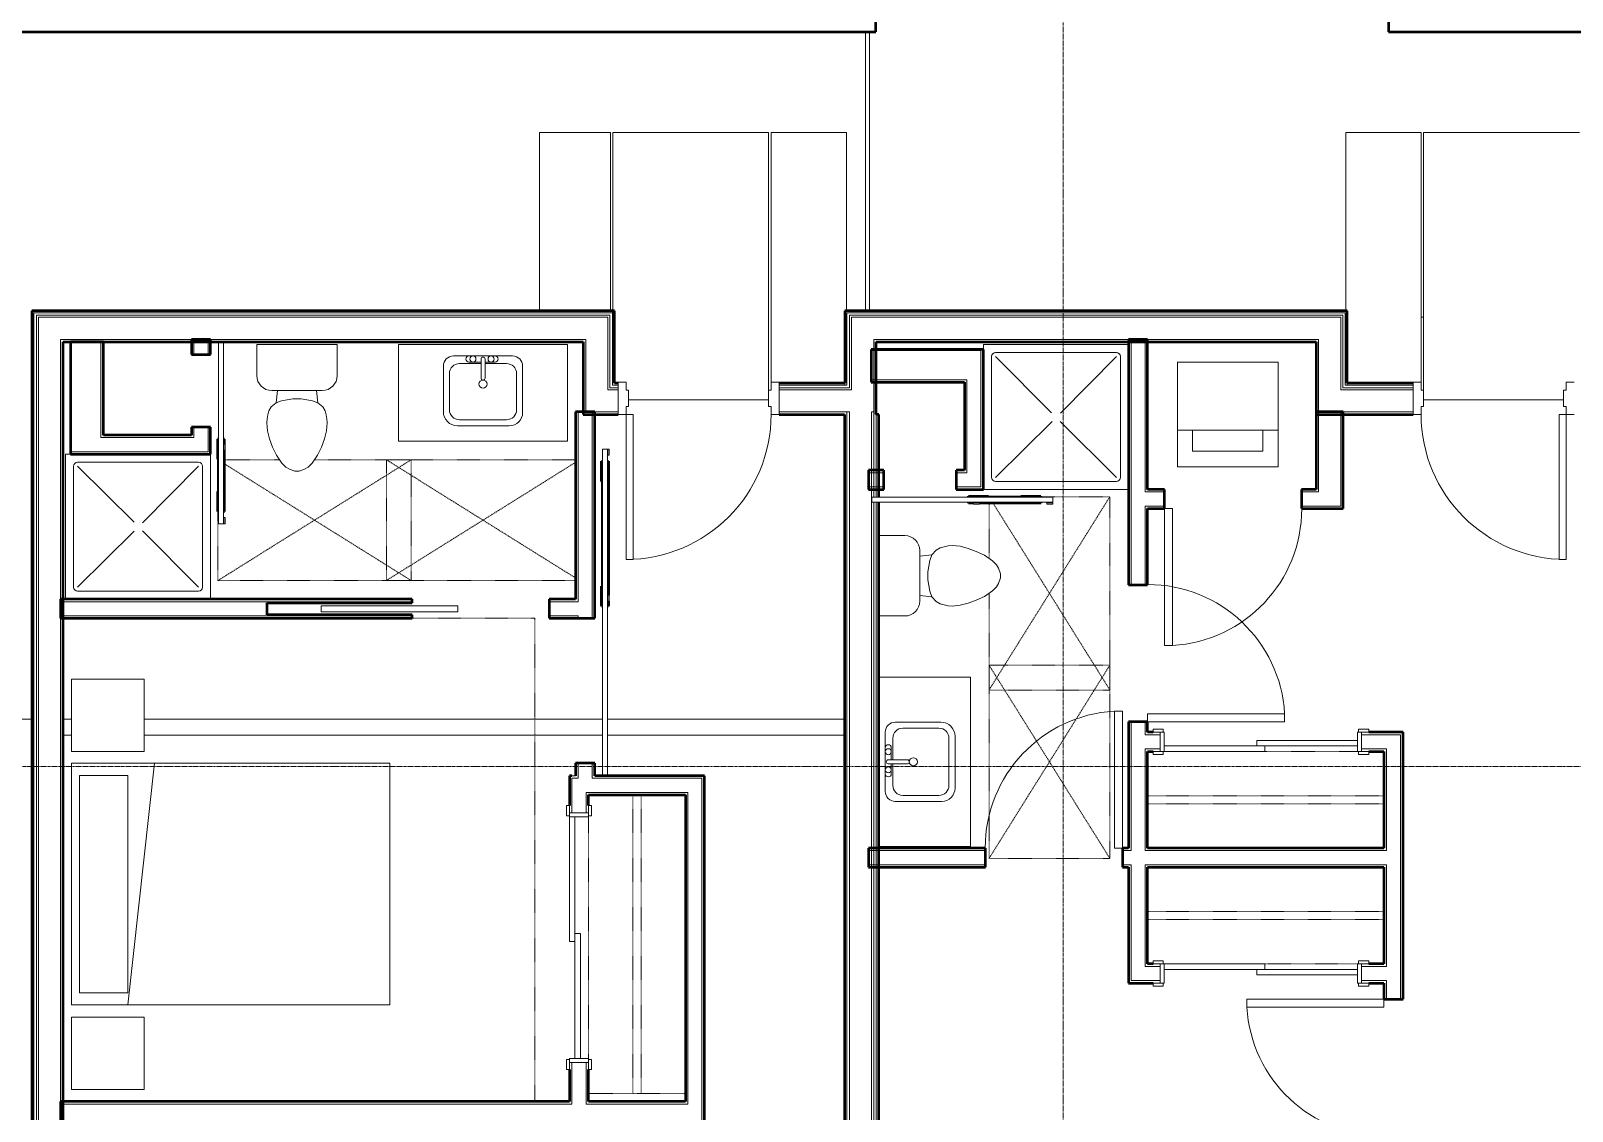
# Model space of a CAD drawing. Header units: inches. Extents: x -4217 to -1814, y 9706 to 12425.
# Drawn here: x -3410.5 to -3027.9, y 11449.6 to 11717.9 of the extents above; entities that cross this region are included whole.
import ezdxf

# ---------------------------------------------------------------- set-up
doc = ezdxf.new("R2010")
doc.units = ezdxf.units.IN
doc.header["$MEASUREMENT"] = 0
doc.linetypes.add('Dash', pattern=[0.25, 0.125, -0.125])
doc.linetypes.add('Grid Line 1_2_', pattern=[0.875, 0.5, -0.125, 0.125, -0.125])
for name, color, linetype, lineweight in [('A-DOOR-1', 7, 'Continuous', 9), ('A-DOOR-2', 50, 'Continuous', 20), ('A-DOOR-4', 10, 'Continuous', 13), ('A-DOOR-5', 250, 'Continuous', 50), ('A-DOOR-6', 31, 'Continuous', 20), ('A-DOOR-7', 31, 'Continuous', 9), ('A-DOOR-FRAM', 31, 'Continuous', 20), ('A-DOOR-FRAM-1', 50, 'Continuous', 20), ('A-FLOR', 192, 'Continuous', 13), ('A-FLOR-1', 10, 'Continuous', 13), ('A-GENM-HDLN-1', 7, 'Dash', 9), ('A-WALL', 113, 'Continuous', 13), ('A-WALL-3', 250, 'Continuous', 50), ('A-WALL-4', 10, 'Continuous', 13), ('I-FURN-1', 7, 'Continuous', 9), ('I-FURN-HDLN-1', 7, 'Dash', 9), ('I-WALL-3', 2, 'Continuous', 50), ('P-SANR-FIXT-2', 7, 'Continuous', 9), ('Q-CASE-3', 7, 'Continuous', 9), ('Q-CASE-HDLN-1', 7, 'Dash', 9), ('S-GRID-1', 1, 'Grid Line 1_2_', 9)]:
    doc.layers.add(name, color=color, linetype=linetype, lineweight=lineweight)

msp = doc.modelspace()

# ---------------------------------------------------------------- linework, layer by layer
at = {"layer": 'A-DOOR-1'}
for p, q in [((-3131.93624, 11544.4394), (-3129.43624, 11544.4394)), ((-3131.93624, 11543.6894), (-3131.93624, 11544.4394)), ((-3129.43624, 11543.6894), (-3131.93624, 11543.6894)), ((-3129.43624, 11544.4394), (-3129.43624, 11543.6894)), ((-3080.93624, 11544.4394), (-3078.43624, 11544.4394)), ((-3080.93624, 11543.6894), (-3080.93624, 11544.4394)), ((-3078.43624, 11543.6894), (-3080.93624, 11543.6894)), ((-3078.43624, 11544.4394), (-3078.43624, 11543.6894)), ((-3131.93624, 11538.9394), (-3129.43624, 11538.9394)), ((-3131.93624, 11538.1894), (-3131.93624, 11538.9394)), ((-3129.43624, 11538.1894), (-3131.93624, 11538.1894)), ((-3129.43624, 11538.9394), (-3129.43624, 11538.1894)), ((-3080.93624, 11538.9394), (-3078.43624, 11538.9394)), ((-3080.93624, 11538.1894), (-3080.93624, 11538.9394)), ((-3078.43624, 11538.1894), (-3080.93624, 11538.1894)), ((-3078.43624, 11538.9394), (-3078.43624, 11538.1894)), ((-3277.59687, 11525.47665), (-3276.84687, 11525.47665)), ((-3277.59687, 11522.97665), (-3277.59687, 11525.47665)), ((-3276.84687, 11525.47665), (-3276.84687, 11522.97665)), ((-3272.09687, 11525.47665), (-3271.34687, 11525.47665)), ((-3272.09687, 11522.97665), (-3272.09687, 11525.47665)), ((-3271.34687, 11525.47665), (-3271.34687, 11522.97665)), ((-3276.84687, 11522.97665), (-3277.59687, 11522.97665)), ((-3271.34687, 11522.97665), (-3272.09687, 11522.97665)), ((-3129.43624, 11486.9394), (-3131.93624, 11486.9394)), ((-3131.93624, 11486.9394), (-3131.93624, 11486.1894)), ((-3129.43624, 11486.1894), (-3129.43624, 11486.9394)), ((-3078.43624, 11486.9394), (-3080.93624, 11486.9394)), ((-3080.93624, 11486.9394), (-3080.93624, 11486.1894)), ((-3078.43624, 11486.1894), (-3078.43624, 11486.9394)), ((-3131.93624, 11486.1894), (-3129.43624, 11486.1894)), ((-3080.93624, 11486.1894), (-3078.43624, 11486.1894)), ((-3129.43624, 11481.4394), (-3131.93624, 11481.4394)), ((-3131.93624, 11481.4394), (-3131.93624, 11480.6894)), ((-3131.93624, 11480.6894), (-3129.43624, 11480.6894)), ((-3129.43624, 11480.6894), (-3129.43624, 11481.4394)), ((-3078.43624, 11481.4394), (-3080.93624, 11481.4394)), ((-3080.93624, 11481.4394), (-3080.93624, 11480.6894)), ((-3080.93624, 11480.6894), (-3078.43624, 11480.6894)), ((-3078.43624, 11480.6894), (-3078.43624, 11481.4394)), ((-3277.59687, 11462.47665), (-3276.84687, 11462.47665)), ((-3277.59687, 11459.97665), (-3277.59687, 11462.47665)), ((-3276.84687, 11459.97665), (-3277.59687, 11459.97665)), ((-3276.84687, 11462.47665), (-3276.84687, 11459.97665)), ((-3272.09687, 11462.47665), (-3271.34687, 11462.47665)), ((-3272.09687, 11459.97665), (-3272.09687, 11462.47665)), ((-3271.34687, 11459.97665), (-3272.09687, 11459.97665)), ((-3271.34687, 11462.47665), (-3271.34687, 11459.97665))]:
    msp.add_line(p, q, dxfattribs=at)
for centre, start, end in [((-3129.12374, 11599.2394), 273.365687, 0), ((-3133.31285, 11546.3144), 3.365687, 90), ((-3139.57374, 11514.9394), 93.365687, 180), ((-3074.67374, 11477.4394), 183.365687, 270)]:
    msp.add_arc(centre, 34.06659, start, end, dxfattribs=at)
at = {"layer": 'A-DOOR-2'}
for p, q in [((-3129.12374, 11599.2394), (-3129.12374, 11565.23156)), ((-3129.12374, 11599.2394), (-3127.12374, 11599.2394)), ((-3127.12374, 11599.2394), (-3127.12374, 11565.23156)), ((-3338.51354, 11575.11269), (-3338.51354, 11573.61269)), ((-3304.51354, 11575.11269), (-3338.51354, 11575.11269)), ((-3304.51354, 11573.61269), (-3304.51354, 11575.11269)), ((-3338.51354, 11573.61269), (-3304.51354, 11573.61269)), ((-3129.12374, 11565.23156), (-3127.12374, 11565.23156)), ((-3141.57374, 11514.9394), (-3141.57374, 11548.94723)), ((-3139.57374, 11548.94723), (-3141.57374, 11548.94723)), ((-3139.57374, 11514.9394), (-3139.57374, 11548.94723)), ((-3133.31285, 11548.3144), (-3099.30501, 11548.3144)), ((-3133.31285, 11546.3144), (-3133.31285, 11548.3144)), ((-3099.30501, 11546.3144), (-3099.30501, 11548.3144)), ((-3133.31285, 11546.3144), (-3099.30501, 11546.3144)), ((-3129.18624, 11540.3144), (-3104.18624, 11540.3144)), ((-3129.18624, 11538.9394), (-3129.18624, 11540.3144)), ((-3106.18624, 11541.6894), (-3081.18624, 11541.6894)), ((-3106.18624, 11540.3144), (-3106.18624, 11541.6894)), ((-3081.18624, 11540.3144), (-3106.18624, 11540.3144)), ((-3104.18624, 11540.3144), (-3104.18624, 11538.9394)), ((-3081.18624, 11541.6894), (-3081.18624, 11540.3144)), ((-3104.18624, 11538.9394), (-3129.18624, 11538.9394)), ((-3276.84687, 11522.72665), (-3275.47187, 11522.72665)), ((-3276.84687, 11491.72665), (-3276.84687, 11522.72665)), ((-3275.47187, 11522.72665), (-3275.47187, 11491.72665)), ((-3139.57374, 11514.9394), (-3141.57374, 11514.9394)), ((-3275.47187, 11491.72665), (-3276.84687, 11491.72665)), ((-3275.47187, 11493.72665), (-3274.09687, 11493.72665)), ((-3275.47187, 11462.72665), (-3275.47187, 11493.72665)), ((-3274.09687, 11493.72665), (-3274.09687, 11462.72665)), ((-3104.18624, 11486.1894), (-3129.18624, 11486.1894)), ((-3129.18624, 11486.1894), (-3129.18624, 11484.8144)), ((-3129.18624, 11484.8144), (-3104.18624, 11484.8144)), ((-3081.18624, 11484.8144), (-3106.18624, 11484.8144)), ((-3106.18624, 11484.8144), (-3106.18624, 11483.4394)), ((-3106.18624, 11483.4394), (-3081.18624, 11483.4394)), ((-3104.18624, 11484.8144), (-3104.18624, 11486.1894)), ((-3081.18624, 11483.4394), (-3081.18624, 11484.8144)), ((-3108.68157, 11477.4394), (-3108.68157, 11475.4394)), ((-3074.67374, 11477.4394), (-3108.68157, 11477.4394)), ((-3074.67374, 11475.4394), (-3108.68157, 11475.4394)), ((-3074.67374, 11477.4394), (-3074.67374, 11475.4394)), ((-3274.09687, 11462.72665), (-3275.47187, 11462.72665))]:
    msp.add_line(p, q, dxfattribs=at)
at = {"layer": 'A-DOOR-4'}
for p, q in [((-3363.97581, 11640.48769), (-3363.97581, 11595.48769)), ((-3363.97581, 11640.48769), (-3363.35081, 11640.48769)), ((-3363.35081, 11640.48769), (-3362.72581, 11640.48769)), ((-3362.72581, 11595.48769), (-3362.72581, 11640.48769)), ((-3362.62433, 11615.25371), (-3362.29874, 11615.25371)), ((-3362.62433, 11615.25371), (-3362.62433, 11613.75371)), ((-3362.29874, 11613.75371), (-3362.62433, 11613.75371)), ((-3362.29874, 11615.25371), (-3362.29874, 11613.75371)), ((-3268.62581, 11613.98769), (-3268.62581, 11532.98769)), ((-3268.62581, 11613.98769), (-3268.00081, 11613.98769)), ((-3268.00081, 11613.98769), (-3267.37581, 11613.98769)), ((-3267.37581, 11532.98769), (-3267.37581, 11613.98769)), ((-3266.94874, 11613.98769), (-3267.27433, 11613.98769)), ((-3267.27433, 11613.98769), (-3267.27433, 11612.48769)), ((-3267.27433, 11612.48769), (-3266.94874, 11612.48769)), ((-3266.94874, 11613.98769), (-3266.94874, 11612.48769)), ((-3364.22581, 11603.48769), (-3364.22581, 11611.48769)), ((-3268.87581, 11605.98769), (-3268.87581, 11579.98769)), ((-3156.81285, 11602.04147), (-3201.81285, 11602.04147)), ((-3201.81285, 11601.41647), (-3201.81285, 11602.04147)), ((-3201.81285, 11600.79147), (-3201.81285, 11601.41647)), ((-3164.81285, 11602.29147), (-3172.81285, 11602.29147)), ((-3156.81285, 11602.04147), (-3156.81285, 11601.41647)), ((-3156.81285, 11601.41647), (-3156.81285, 11600.79147)), ((-3201.81285, 11600.79147), (-3156.81285, 11600.79147)), ((-3176.57887, 11600.3644), (-3176.57887, 11600.68999)), ((-3175.07887, 11600.68999), (-3176.57887, 11600.68999)), ((-3175.07887, 11600.3644), (-3176.57887, 11600.3644)), ((-3175.07887, 11600.68999), (-3175.07887, 11600.3644)), ((-3158.31285, 11600.68999), (-3158.31285, 11600.3644)), ((-3156.81285, 11600.68999), (-3158.31285, 11600.68999)), ((-3156.81285, 11600.3644), (-3158.31285, 11600.3644)), ((-3156.81285, 11600.3644), (-3156.81285, 11600.68999)), ((-3363.35081, 11595.48769), (-3363.97581, 11595.48769)), ((-3362.72581, 11595.48769), (-3363.35081, 11595.48769)), ((-3362.29874, 11596.98769), (-3362.62433, 11596.98769)), ((-3362.62433, 11596.98769), (-3362.62433, 11595.48769)), ((-3362.62433, 11595.48769), (-3362.29874, 11595.48769)), ((-3362.29874, 11596.98769), (-3362.29874, 11595.48769)), ((-3267.27433, 11577.72166), (-3266.94874, 11577.72166)), ((-3267.27433, 11577.72166), (-3267.27433, 11576.22166)), ((-3266.94874, 11576.22166), (-3267.27433, 11576.22166)), ((-3266.94874, 11577.72166), (-3266.94874, 11576.22166)), ((-3268.00081, 11532.98769), (-3268.62581, 11532.98769)), ((-3267.37581, 11532.98769), (-3268.00081, 11532.98769))]:
    msp.add_line(p, q, dxfattribs=at)
at = {"layer": 'A-DOOR-5'}
for p, q in [((-3363.97581, 11616.48769), (-3364.22581, 11616.48769)), ((-3364.22581, 11616.48769), (-3364.22581, 11611.48769)), ((-3362.47581, 11616.48769), (-3362.72581, 11616.48769)), ((-3362.47581, 11615.25371), (-3362.47581, 11616.48769)), ((-3362.47581, 11598.48769), (-3362.47581, 11613.75371)), ((-3364.22581, 11611.48769), (-3363.96824, 11611.48769)), ((-3268.87581, 11610.98769), (-3268.62502, 11610.98769)), ((-3268.87581, 11605.98769), (-3268.87581, 11610.98769)), ((-3267.37581, 11610.98769), (-3267.12581, 11610.98769)), ((-3267.12581, 11610.98769), (-3267.12581, 11577.72166)), ((-3268.62371, 11605.98769), (-3268.87581, 11605.98769)), ((-3363.97203, 11603.48769), (-3364.22581, 11603.48769)), ((-3364.22581, 11603.48769), (-3364.22581, 11598.48769)), ((-3177.81285, 11602.29147), (-3172.81285, 11602.29147)), ((-3177.81285, 11602.04147), (-3177.81285, 11602.29147)), ((-3172.81285, 11602.29147), (-3172.81285, 11602.0339)), ((-3164.81285, 11602.29147), (-3159.81285, 11602.29147)), ((-3164.81285, 11602.03768), (-3164.81285, 11602.29147)), ((-3159.81285, 11602.29147), (-3159.81285, 11602.04005)), ((-3364.22581, 11598.48769), (-3363.97439, 11598.48769)), ((-3362.72581, 11598.48769), (-3362.47581, 11598.48769)), ((-3177.81285, 11600.54147), (-3177.81285, 11600.79147)), ((-3176.57887, 11600.54147), (-3177.81285, 11600.54147)), ((-3159.81285, 11600.54147), (-3175.07887, 11600.54147)), ((-3159.81285, 11600.79147), (-3159.81285, 11600.54147)), ((-3268.87581, 11579.98769), (-3268.62581, 11579.98769)), ((-3268.87581, 11574.98769), (-3268.87581, 11579.98769)), ((-3268.62581, 11574.98769), (-3268.87581, 11574.98769)), ((-3267.12581, 11574.98769), (-3267.37581, 11574.98769)), ((-3267.12581, 11576.22166), (-3267.12581, 11574.98769))]:
    msp.add_line(p, q, dxfattribs=at)
at = {"layer": 'A-DOOR-6'}
for p, q in [((-3261.02374, 11622.6144), (-3262.77374, 11622.6144)), ((-3262.77374, 11622.6144), (-3262.77374, 11586.6144)), ((-3261.02374, 11586.6144), (-3261.02374, 11622.6144)), ((-3031.17374, 11622.6144), (-3029.42374, 11622.6144)), ((-3031.17374, 11586.6144), (-3031.17374, 11622.6144)), ((-3029.42374, 11622.6144), (-3029.42374, 11586.6144)), ((-3262.77374, 11586.6144), (-3261.02374, 11586.6144)), ((-3029.42374, 11586.6144), (-3031.17374, 11586.6144))]:
    msp.add_line(p, q, dxfattribs=at)
at = {"layer": 'A-DOOR-7'}
for centre, start, end in [((-3262.77374, 11622.6144), 270, 0), ((-3029.42374, 11622.6144), 180, 270)]:
    msp.add_arc(centre, 36, start, end, dxfattribs=at)
at = {"layer": 'A-DOOR-FRAM'}
for p, q in [((-3262.77374, 11630.6144), (-3264.77374, 11630.6144)), ((-3264.77374, 11630.6144), (-3264.77374, 11622.6144)), ((-3262.77374, 11628.6769), (-3262.77374, 11630.6144)), ((-3262.14874, 11628.6769), (-3262.77374, 11628.6769)), ((-3262.14874, 11624.5519), (-3262.14874, 11628.6769)), ((-3226.77374, 11628.6769), (-3227.39874, 11628.6769)), ((-3227.39874, 11628.6769), (-3227.39874, 11624.5519)), ((-3224.77374, 11630.6144), (-3226.77374, 11630.6144)), ((-3226.77374, 11630.6144), (-3226.77374, 11628.6769)), ((-3224.77374, 11622.6144), (-3224.77374, 11630.6144)), ((-3067.42374, 11630.6144), (-3065.42374, 11630.6144)), ((-3067.42374, 11622.6144), (-3067.42374, 11630.6144)), ((-3065.42374, 11630.6144), (-3065.42374, 11628.6769)), ((-3065.42374, 11628.6769), (-3064.79874, 11628.6769)), ((-3064.79874, 11628.6769), (-3064.79874, 11624.5519)), ((-3030.04874, 11628.6769), (-3029.42374, 11628.6769)), ((-3030.04874, 11624.5519), (-3030.04874, 11628.6769)), ((-3029.42374, 11630.6144), (-3027.42374, 11630.6144)), ((-3029.42374, 11628.6769), (-3029.42374, 11630.6144)), ((-3262.77374, 11622.6144), (-3262.77374, 11624.5519)), ((-3262.77374, 11624.5519), (-3262.14874, 11624.5519)), ((-3227.39874, 11624.5519), (-3226.77374, 11624.5519)), ((-3226.77374, 11624.5519), (-3226.77374, 11622.6144)), ((-3065.42374, 11624.5519), (-3065.42374, 11622.6144)), ((-3064.79874, 11624.5519), (-3065.42374, 11624.5519)), ((-3029.42374, 11624.5519), (-3030.04874, 11624.5519)), ((-3029.42374, 11622.6144), (-3029.42374, 11624.5519)), ((-3264.77374, 11622.6144), (-3262.77374, 11622.6144)), ((-3226.77374, 11622.6144), (-3224.77374, 11622.6144)), ((-3065.42374, 11622.6144), (-3067.42374, 11622.6144)), ((-3027.42374, 11622.6144), (-3029.42374, 11622.6144))]:
    msp.add_line(p, q, dxfattribs=at)
at = {"layer": 'A-DOOR-FRAM-1'}
for p, q in [((-3130.18624, 11543.6894), (-3129.18624, 11543.6894)), ((-3130.18624, 11538.9394), (-3130.18624, 11543.6894)), ((-3129.18624, 11543.6894), (-3129.18624, 11538.9394)), ((-3081.18624, 11543.6894), (-3080.18624, 11543.6894)), ((-3081.18624, 11538.9394), (-3081.18624, 11543.6894)), ((-3080.18624, 11543.6894), (-3080.18624, 11538.9394)), ((-3129.18624, 11538.9394), (-3130.18624, 11538.9394)), ((-3080.18624, 11538.9394), (-3081.18624, 11538.9394)), ((-3276.84687, 11523.72665), (-3272.09687, 11523.72665)), ((-3276.84687, 11522.72665), (-3276.84687, 11523.72665)), ((-3272.09687, 11522.72665), (-3276.84687, 11522.72665)), ((-3272.09687, 11523.72665), (-3272.09687, 11522.72665)), ((-3129.18624, 11486.1894), (-3130.18624, 11486.1894)), ((-3130.18624, 11486.1894), (-3130.18624, 11481.4394)), ((-3129.18624, 11481.4394), (-3129.18624, 11486.1894)), ((-3081.18624, 11486.1894), (-3081.18624, 11481.4394)), ((-3080.18624, 11486.1894), (-3081.18624, 11486.1894)), ((-3080.18624, 11481.4394), (-3080.18624, 11486.1894)), ((-3130.18624, 11481.4394), (-3129.18624, 11481.4394)), ((-3081.18624, 11481.4394), (-3080.18624, 11481.4394)), ((-3276.84687, 11461.72665), (-3276.84687, 11462.72665)), ((-3276.84687, 11462.72665), (-3272.09687, 11462.72665)), ((-3272.09687, 11461.72665), (-3276.84687, 11461.72665)), ((-3272.09687, 11462.72665), (-3272.09687, 11461.72665))]:
    msp.add_line(p, q, dxfattribs=at)
at = {"layer": 'A-FLOR'}
for p, q in [((-3266.67374, 11692.5894), (-3284.29227, 11692.5894)), ((-3284.29227, 11692.5894), (-3284.29227, 11648.3644)), ((-3266.67374, 11648.3644), (-3266.67374, 11692.5894)), ((-3227.39874, 11692.5894), (-3266.04874, 11692.5894)), ((-3266.04874, 11692.5894), (-3266.04874, 11648.3644)), ((-3227.39874, 11628.6769), (-3227.39874, 11692.5894)), ((-3208.07374, 11692.5894), (-3226.77374, 11692.5894)), ((-3226.77374, 11692.5894), (-3226.77374, 11630.6144)), ((-3208.07374, 11648.3644), (-3208.07374, 11692.5894)), ((-3065.42374, 11692.5894), (-3084.12374, 11692.5894)), ((-3084.12374, 11692.5894), (-3084.12374, 11648.3644)), ((-3065.42374, 11630.6144), (-3065.42374, 11692.5894)), ((-3026.14874, 11692.5894), (-3064.79874, 11692.5894)), ((-3064.79874, 11692.5894), (-3064.79874, 11628.6769)), ((-3262.14874, 11626.2394), (-3227.39874, 11626.2394)), ((-3064.79874, 11626.2394), (-3030.04874, 11626.2394))]:
    msp.add_line(p, q, dxfattribs=at)
at = {"layer": 'A-FLOR-1'}
for p, q in [((-3203.32374, 11648.3644), (-3203.32374, 11717.6144)), ((-3202.37374, 11717.6144), (-3202.37374, 11648.3644)), ((-3064.79874, 11646.7394), (-3065.42374, 11646.7394)), ((-3065.42374, 11646.7394), (-3064.79874, 11646.7394)), ((-3410.29874, 11546.9894), (-3477.32374, 11546.9894)), ((-3477.32374, 11546.9894), (-3410.29874, 11546.9894)), ((-3402.54874, 11546.9894), (-3400.44899, 11546.9894)), ((-3382.44899, 11546.9894), (-3268.62581, 11546.9894)), ((-3267.37949, 11546.9894), (-3208.57374, 11546.9894)), ((-3400.44899, 11542.9894), (-3402.54874, 11542.9894)), ((-3268.62581, 11542.9894), (-3382.44899, 11542.9894)), ((-3208.57374, 11542.9894), (-3267.37844, 11542.9894))]:
    msp.add_line(p, q, dxfattribs=at)
at = {"layer": 'A-GENM-HDLN-1'}
for p, q in [((-3316.12374, 11611.36269), (-3364.12374, 11581.36269)), ((-3362.47581, 11611.36269), (-3348.79853, 11611.36269)), ((-3316.12374, 11581.36269), (-3362.47581, 11610.33273)), ((-3340.1531, 11611.36269), (-3316.12374, 11611.36269)), ((-3275.32374, 11582.00331), (-3322.29874, 11611.36269)), ((-3322.29874, 11581.36269), (-3322.29874, 11611.36269)), ((-3322.29874, 11611.36269), (-3275.32374, 11611.36269)), ((-3275.32374, 11610.72206), (-3322.29874, 11581.36269)), ((-3316.12374, 11611.36269), (-3316.12374, 11581.36269)), ((-3172.68785, 11554.1894), (-3142.68785, 11602.1894)), ((-3142.68785, 11602.1894), (-3159.81285, 11602.1894)), ((-3142.68785, 11554.1894), (-3142.68785, 11602.1894)), ((-3364.12374, 11581.36269), (-3364.12374, 11598.48769)), ((-3172.68785, 11600.54147), (-3172.68785, 11586.86419)), ((-3142.68785, 11554.1894), (-3171.65789, 11600.54147)), ((-3316.12374, 11581.36269), (-3364.12374, 11581.36269)), ((-3275.32374, 11581.36269), (-3322.29874, 11581.36269)), ((-3172.68785, 11578.21876), (-3172.68785, 11554.1894)), ((-3142.68785, 11512.3644), (-3172.68785, 11560.3644)), ((-3172.68785, 11512.3644), (-3142.68785, 11560.3644)), ((-3142.68785, 11560.3644), (-3172.68785, 11560.3644)), ((-3172.68785, 11560.3644), (-3172.68785, 11512.3644)), ((-3142.68785, 11512.3644), (-3142.68785, 11560.3644)), ((-3172.68785, 11554.1894), (-3142.68785, 11554.1894)), ((-3172.68785, 11512.3644), (-3142.68785, 11512.3644))]:
    msp.add_line(p, q, dxfattribs=at)
at = {"layer": 'A-WALL'}
for p, q in [((-3409.79874, 11647.8644), (-3409.79874, 11255.3644)), ((-3266.17374, 11647.8644), (-3409.79874, 11647.8644)), ((-3409.17374, 11647.2394), (-3409.17374, 11255.3644)), ((-3266.79874, 11647.2394), (-3409.17374, 11647.2394)), ((-3266.79874, 11629.2394), (-3266.79874, 11647.2394)), ((-3266.17374, 11629.8644), (-3266.17374, 11648.3644)), ((-3084.24874, 11647.8644), (-3207.94874, 11647.8644)), ((-3207.94874, 11647.8644), (-3207.94874, 11629.8644)), ((-3084.87374, 11647.2394), (-3207.32374, 11647.2394)), ((-3207.32374, 11647.2394), (-3207.32374, 11629.2394)), ((-3084.87374, 11647.2394), (-3084.87374, 11629.2394)), ((-3084.24874, 11647.8644), (-3084.24874, 11629.8644)), ((-3408.67374, 11646.7394), (-3408.67374, 11255.3644)), ((-3267.29874, 11646.7394), (-3408.67374, 11646.7394)), ((-3267.29874, 11628.7394), (-3267.29874, 11646.7394)), ((-3085.37374, 11646.7394), (-3206.82374, 11646.7394)), ((-3206.82374, 11646.7394), (-3206.82374, 11628.7394)), ((-3085.37374, 11646.7394), (-3085.37374, 11628.7394)), ((-3403.17374, 11641.2394), (-3403.17374, 11255.3644)), ((-3272.79874, 11641.2394), (-3403.17374, 11641.2394)), ((-3272.79874, 11623.2394), (-3272.79874, 11641.2394)), ((-3090.87374, 11641.2394), (-3201.32374, 11641.2394)), ((-3201.32374, 11641.2394), (-3201.32374, 11623.2394)), ((-3090.87374, 11641.2394), (-3090.87374, 11623.2394)), ((-3264.77374, 11628.7394), (-3267.29874, 11628.7394)), ((-3266.79874, 11629.2394), (-3264.77374, 11629.2394)), ((-3266.17374, 11629.8644), (-3264.77374, 11629.8644)), ((-3224.77374, 11629.8644), (-3207.94874, 11629.8644)), ((-3224.77374, 11629.2394), (-3207.32374, 11629.2394)), ((-3224.77374, 11628.7394), (-3206.82374, 11628.7394)), ((-3208.44874, 11629.8644), (-3208.44874, 11630.3644)), ((-3067.42374, 11628.7394), (-3085.37374, 11628.7394)), ((-3067.42374, 11629.2394), (-3084.87374, 11629.2394)), ((-3067.42374, 11629.8644), (-3084.24874, 11629.8644)), ((-3083.74874, 11630.3644), (-3083.74874, 11629.8644)), ((-3264.77374, 11623.2394), (-3272.79874, 11623.2394)), ((-3224.77374, 11623.2394), (-3207.32374, 11623.2394)), ((-3207.94874, 11354.00432), (-3207.94874, 11623.2394)), ((-3207.32374, 11354.00432), (-3207.32374, 11623.2394)), ((-3201.82374, 11623.2394), (-3201.32374, 11623.2394)), ((-3201.82374, 11255.6394), (-3201.82374, 11623.2394)), ((-3201.32374, 11622.6144), (-3201.32374, 11623.2394)), ((-3201.32374, 11602.04147), (-3201.32374, 11622.6144)), ((-3200.69874, 11602.04147), (-3200.69874, 11622.6144)), ((-3067.42374, 11623.2394), (-3090.87374, 11623.2394)), ((-3201.32374, 11255.6394), (-3201.32374, 11600.7917)), ((-3200.69874, 11255.6394), (-3200.69874, 11600.792))]:
    msp.add_line(p, q, dxfattribs=at)
at = {"layer": 'A-WALL-3'}
for p, q in [((-3392.54874, 11640.62358), (-3400.67374, 11640.62358)), ((-3400.67374, 11640.62358), (-3400.67374, 11617.48769)), ((-3392.54874, 11617.48769), (-3392.54874, 11640.62358)), ((-3370.67374, 11641.24858), (-3370.67374, 11637.48769)), ((-3365.92374, 11641.24858), (-3370.67374, 11641.24858)), ((-3365.92374, 11637.48769), (-3365.92374, 11641.24858)), ((-3138.06285, 11641.2394), (-3138.06285, 11580.3144)), ((-3133.31285, 11641.2394), (-3138.06285, 11641.2394)), ((-3133.31285, 11603.9894), (-3133.31285, 11641.2394)), ((-3370.67374, 11637.48769), (-3365.92374, 11637.48769)), ((-3178.81285, 11638.7394), (-3201.94874, 11638.7394)), ((-3201.94874, 11638.7394), (-3201.94874, 11630.6144)), ((-3174.68785, 11638.7394), (-3178.81285, 11638.7394)), ((-3174.06285, 11638.7394), (-3174.68785, 11638.7394)), ((-3174.06285, 11608.7394), (-3174.06285, 11638.7394)), ((-3201.94874, 11630.6144), (-3178.81285, 11630.6144)), ((-3178.81285, 11630.6144), (-3178.81285, 11608.7394)), ((-3275.32374, 11623.26083), (-3275.32374, 11576.73769)), ((-3270.57374, 11623.26083), (-3275.32374, 11623.26083)), ((-3270.57374, 11571.98769), (-3270.57374, 11623.26083)), ((-3091.49874, 11623.2394), (-3091.49874, 11603.9894)), ((-3084.74874, 11623.2394), (-3091.49874, 11623.2394)), ((-3084.74874, 11603.9894), (-3084.74874, 11623.2394)), ((-3400.67374, 11617.48769), (-3400.67374, 11613.36269)), ((-3370.67374, 11617.48769), (-3392.54874, 11617.48769)), ((-3370.67374, 11619.48769), (-3370.67374, 11617.48769)), ((-3365.92374, 11619.48769), (-3370.67374, 11619.48769)), ((-3365.92374, 11612.73769), (-3365.92374, 11619.48769)), ((-3400.67374, 11613.36269), (-3400.67374, 11612.73769)), ((-3400.67374, 11612.73769), (-3370.67374, 11612.73769)), ((-3370.67374, 11612.73769), (-3366.54874, 11612.73769)), ((-3366.54874, 11612.73769), (-3365.92374, 11612.73769)), ((-3198.81285, 11608.7394), (-3202.57374, 11608.7394)), ((-3202.57374, 11608.7394), (-3202.57374, 11603.9894)), ((-3198.81285, 11603.9894), (-3198.81285, 11608.7394)), ((-3178.81285, 11608.7394), (-3180.81285, 11608.7394)), ((-3180.81285, 11608.7394), (-3180.81285, 11603.9894)), ((-3174.06285, 11604.6144), (-3174.06285, 11608.7394)), ((-3202.57374, 11603.9894), (-3198.81285, 11603.9894)), ((-3180.81285, 11603.9894), (-3174.06285, 11603.9894)), ((-3174.06285, 11603.9894), (-3174.06285, 11604.6144)), ((-3129.12374, 11603.9894), (-3133.31285, 11603.9894)), ((-3129.12374, 11599.2394), (-3129.12374, 11603.9894)), ((-3091.49874, 11603.9894), (-3095.12374, 11603.9894)), ((-3095.12374, 11603.9894), (-3095.12374, 11599.2394)), ((-3084.74874, 11599.8644), (-3084.74874, 11603.9894)), ((-3133.31285, 11580.3144), (-3133.31285, 11599.2394)), ((-3133.31285, 11599.2394), (-3129.12374, 11599.2394)), ((-3095.12374, 11599.2394), (-3084.74874, 11599.2394)), ((-3084.74874, 11599.2394), (-3084.74874, 11599.8644)), ((-3138.06285, 11580.3144), (-3133.31285, 11580.3144)), ((-3315.84687, 11576.73769), (-3403.17374, 11576.73769)), ((-3403.17374, 11576.73769), (-3403.17374, 11571.98769)), ((-3351.84687, 11572.86269), (-3351.84687, 11575.86269)), ((-3351.84687, 11575.86269), (-3315.84687, 11575.86269)), ((-3315.84687, 11575.86269), (-3315.84687, 11576.73769)), ((-3275.32374, 11576.73769), (-3281.84687, 11576.73769)), ((-3281.84687, 11576.73769), (-3281.84687, 11571.98769)), ((-3403.17374, 11571.98769), (-3315.84687, 11571.98769)), ((-3315.84687, 11572.86269), (-3351.84687, 11572.86269)), ((-3315.84687, 11571.98769), (-3315.84687, 11572.86269)), ((-3281.84687, 11571.98769), (-3275.32374, 11571.98769)), ((-3275.32374, 11571.98769), (-3270.57374, 11571.98769)), ((-3138.06285, 11546.3144), (-3138.06285, 11514.9394)), ((-3133.31285, 11546.3144), (-3138.06285, 11546.3144)), ((-3133.31285, 11543.6894), (-3133.31285, 11546.3144)), ((-3131.93624, 11543.6894), (-3133.31285, 11543.6894)), ((-3069.92374, 11543.6894), (-3078.43624, 11543.6894)), ((-3069.92374, 11543.0644), (-3069.92374, 11543.6894)), ((-3069.92374, 11538.9394), (-3069.92374, 11543.0644)), ((-3275.32374, 11535.98769), (-3275.32374, 11532.88583)), ((-3270.57374, 11535.98769), (-3275.32374, 11535.98769)), ((-3270.57374, 11532.88583), (-3270.57374, 11535.98769)), ((-3133.31285, 11538.9394), (-3131.93624, 11538.9394)), ((-3133.31285, 11514.9394), (-3133.31285, 11538.9394)), ((-3078.43624, 11538.9394), (-3074.67374, 11538.9394)), ((-3074.67374, 11538.9394), (-3074.67374, 11514.9394)), ((-3069.92374, 11477.4394), (-3069.92374, 11538.9394)), ((-3276.84687, 11532.88583), (-3276.84687, 11525.47665)), ((-3276.22187, 11532.88583), (-3276.84687, 11532.88583)), ((-3243.32374, 11532.88583), (-3270.57374, 11532.88583)), ((-3243.32374, 11532.26083), (-3243.32374, 11532.88583)), ((-3243.32374, 11528.13583), (-3243.32374, 11532.26083)), ((-3272.09687, 11525.47665), (-3272.09687, 11528.13583)), ((-3272.09687, 11528.13583), (-3248.07374, 11528.13583)), ((-3248.07374, 11528.13583), (-3248.07374, 11451.98769)), ((-3243.32374, 11425.22665), (-3243.32374, 11528.13583)), ((-3173.57374, 11514.9394), (-3202.57374, 11514.9394)), ((-3202.57374, 11514.9394), (-3202.57374, 11510.1894)), ((-3173.57374, 11510.1894), (-3173.57374, 11514.9394)), ((-3138.06285, 11514.9394), (-3139.57374, 11514.9394)), ((-3139.57374, 11514.9394), (-3139.57374, 11510.1894)), ((-3074.67374, 11514.9394), (-3133.31285, 11514.9394)), ((-3202.57374, 11510.1894), (-3173.57374, 11510.1894)), ((-3139.57374, 11510.1894), (-3138.06285, 11510.1894)), ((-3138.06285, 11510.1894), (-3138.06285, 11481.4394)), ((-3133.31285, 11486.1894), (-3133.31285, 11510.1894)), ((-3133.31285, 11510.1894), (-3074.67374, 11510.1894)), ((-3074.67374, 11510.1894), (-3074.67374, 11486.1894)), ((-3131.93624, 11486.1894), (-3133.31285, 11486.1894)), ((-3074.67374, 11486.1894), (-3078.43624, 11486.1894)), ((-3138.06285, 11481.4394), (-3137.43785, 11481.4394)), ((-3137.43785, 11481.4394), (-3133.31285, 11481.4394)), ((-3133.31285, 11481.4394), (-3131.93624, 11481.4394)), ((-3078.43624, 11481.4394), (-3074.67374, 11481.4394)), ((-3074.67374, 11481.4394), (-3074.67374, 11477.4394)), ((-3074.67374, 11477.4394), (-3069.92374, 11477.4394)), ((-3276.84687, 11459.97665), (-3276.84687, 11451.98769)), ((-3272.09687, 11451.98769), (-3272.09687, 11459.97665)), ((-3276.84687, 11451.98769), (-3403.17374, 11451.98769)), ((-3403.17374, 11451.98769), (-3403.17374, 11447.23769)), ((-3248.07374, 11451.98769), (-3272.09687, 11451.98769))]:
    msp.add_line(p, q, dxfattribs=at)
at = {"layer": 'A-WALL-4'}
for p, q in [((-3400.42374, 11640.62358), (-3400.42374, 11617.48769)), ((-3393.17374, 11640.62358), (-3393.17374, 11617.48769)), ((-3370.04874, 11637.48769), (-3370.04874, 11641.24858)), ((-3366.54874, 11637.48769), (-3366.54874, 11641.24858)), ((-3137.43785, 11580.3144), (-3137.43785, 11641.2394)), ((-3133.93785, 11603.3644), (-3133.93785, 11641.2394)), ((-3201.94874, 11638.4894), (-3178.81285, 11638.4894)), ((-3178.81285, 11638.4894), (-3178.18785, 11638.4894)), ((-3178.18785, 11638.4894), (-3174.68785, 11638.4894)), ((-3174.68785, 11638.4894), (-3174.68785, 11638.7394)), ((-3174.68785, 11638.7394), (-3174.68785, 11638.4894)), ((-3174.68785, 11608.7394), (-3174.68785, 11638.4894)), ((-3201.94874, 11631.2394), (-3178.81285, 11631.2394)), ((-3178.81285, 11631.2394), (-3178.18785, 11631.2394)), ((-3178.18785, 11608.7394), (-3178.18785, 11631.2394)), ((-3274.69874, 11576.11269), (-3274.69874, 11623.26083)), ((-3271.19874, 11571.98769), (-3271.19874, 11623.26083)), ((-3090.87374, 11603.9894), (-3090.87374, 11623.2394)), ((-3085.37374, 11603.9894), (-3085.37374, 11623.2394)), ((-3400.42374, 11616.86269), (-3400.42374, 11617.48769)), ((-3400.42374, 11613.36269), (-3400.42374, 11616.86269)), ((-3393.17374, 11616.86269), (-3393.17374, 11617.48769)), ((-3370.67374, 11616.86269), (-3393.17374, 11616.86269)), ((-3370.04874, 11616.86269), (-3370.67374, 11616.86269)), ((-3370.04874, 11616.86269), (-3370.04874, 11619.48769)), ((-3366.54874, 11613.36269), (-3366.54874, 11619.48769)), ((-3400.42374, 11613.36269), (-3400.67374, 11613.36269)), ((-3400.42374, 11613.36269), (-3400.67374, 11613.36269)), ((-3370.67374, 11613.36269), (-3400.42374, 11613.36269)), ((-3370.04874, 11613.36269), (-3370.67374, 11613.36269)), ((-3366.54874, 11613.36269), (-3370.04874, 11613.36269)), ((-3178.18785, 11608.7394), (-3178.18785, 11608.1144)), ((-3174.68785, 11608.7394), (-3174.68785, 11608.1144)), ((-3198.81285, 11608.1144), (-3202.57374, 11608.1144)), ((-3178.18785, 11608.1144), (-3180.81285, 11608.1144)), ((-3174.68785, 11608.1144), (-3174.68785, 11604.6144)), ((-3198.81285, 11604.6144), (-3202.57374, 11604.6144)), ((-3174.68785, 11604.6144), (-3180.81285, 11604.6144)), ((-3133.31285, 11603.3644), (-3133.93785, 11603.3644)), ((-3129.12374, 11603.3644), (-3133.31285, 11603.3644)), ((-3090.87374, 11603.3644), (-3095.12374, 11603.3644)), ((-3090.87374, 11603.9894), (-3090.87374, 11603.3644)), ((-3085.37374, 11603.9894), (-3085.37374, 11603.3644)), ((-3085.37374, 11603.3644), (-3085.37374, 11599.8644)), ((-3133.93785, 11580.3144), (-3133.93785, 11599.8644)), ((-3133.31285, 11599.8644), (-3133.93785, 11599.8644)), ((-3129.12374, 11599.8644), (-3133.31285, 11599.8644)), ((-3085.37374, 11599.8644), (-3095.12374, 11599.8644)), ((-3403.17374, 11576.11269), (-3315.84687, 11576.11269)), ((-3281.84687, 11576.11269), (-3275.32374, 11576.11269)), ((-3274.69874, 11576.11269), (-3275.32374, 11576.11269)), ((-3403.17374, 11572.61269), (-3315.84687, 11572.61269)), ((-3281.84687, 11572.61269), (-3275.32374, 11572.61269)), ((-3274.69874, 11572.61269), (-3275.32374, 11572.61269)), ((-3274.69874, 11571.98769), (-3274.69874, 11572.61269)), ((-3137.43785, 11514.3144), (-3137.43785, 11546.3144)), ((-3133.93785, 11543.0644), (-3133.93785, 11546.3144)), ((-3133.31285, 11543.0644), (-3133.93785, 11543.0644)), ((-3130.18624, 11543.0644), (-3133.31285, 11543.0644)), ((-3070.54874, 11543.0644), (-3080.18624, 11543.0644)), ((-3070.54874, 11543.0644), (-3070.54874, 11539.5644)), ((-3274.69874, 11532.88583), (-3274.69874, 11535.98769)), ((-3271.19874, 11532.88583), (-3271.19874, 11535.98769)), ((-3133.31285, 11539.5644), (-3133.93785, 11539.5644)), ((-3133.93785, 11514.3144), (-3133.93785, 11539.5644)), ((-3130.18624, 11539.5644), (-3133.31285, 11539.5644)), ((-3074.04874, 11539.5644), (-3080.18624, 11539.5644)), ((-3074.04874, 11539.5644), (-3074.04874, 11538.9394)), ((-3074.04874, 11538.9394), (-3074.04874, 11514.3144)), ((-3070.54874, 11539.5644), (-3070.54874, 11538.9394)), ((-3070.54874, 11538.9394), (-3070.54874, 11477.4394)), ((-3275.32374, 11532.88583), (-3276.22187, 11532.88583)), ((-3276.22187, 11523.72665), (-3276.22187, 11532.26083)), ((-3276.22187, 11532.26083), (-3274.69874, 11532.26083)), ((-3274.69874, 11532.88583), (-3274.69874, 11532.26083)), ((-3271.19874, 11532.88583), (-3271.19874, 11532.26083)), ((-3243.94874, 11532.26083), (-3271.19874, 11532.26083)), ((-3243.94874, 11532.26083), (-3243.94874, 11528.76083)), ((-3272.72187, 11523.72665), (-3272.72187, 11528.76083)), ((-3272.72187, 11528.76083), (-3272.09687, 11528.76083)), ((-3247.44874, 11528.76083), (-3272.09687, 11528.76083)), ((-3247.44874, 11528.76083), (-3247.44874, 11528.13583)), ((-3243.94874, 11528.76083), (-3243.94874, 11528.13583)), ((-3247.44874, 11528.13583), (-3247.44874, 11451.36269)), ((-3243.94874, 11528.13583), (-3243.94874, 11425.22665)), ((-3202.57374, 11514.3144), (-3173.57374, 11514.3144)), ((-3139.57374, 11514.3144), (-3138.06285, 11514.3144)), ((-3138.06285, 11514.3144), (-3137.43785, 11514.3144)), ((-3137.43785, 11514.3144), (-3138.06285, 11514.3144)), ((-3133.93785, 11514.3144), (-3133.31285, 11514.3144)), ((-3133.31285, 11514.3144), (-3133.93785, 11514.3144)), ((-3133.31285, 11514.3144), (-3074.67374, 11514.3144)), ((-3074.67374, 11514.3144), (-3074.04874, 11514.3144)), ((-3202.57374, 11510.8144), (-3173.57374, 11510.8144)), ((-3139.57374, 11510.8144), (-3138.06285, 11510.8144)), ((-3137.43785, 11510.8144), (-3138.06285, 11510.8144)), ((-3138.06285, 11510.8144), (-3137.43785, 11510.8144)), ((-3137.43785, 11482.0644), (-3137.43785, 11510.8144)), ((-3133.31285, 11510.8144), (-3133.93785, 11510.8144)), ((-3133.93785, 11485.5644), (-3133.93785, 11510.8144)), ((-3133.93785, 11510.8144), (-3133.31285, 11510.8144)), ((-3133.31285, 11510.8144), (-3074.67374, 11510.8144)), ((-3074.67374, 11510.8144), (-3074.04874, 11510.8144)), ((-3074.04874, 11510.8144), (-3074.04874, 11485.5644)), ((-3133.31285, 11485.5644), (-3133.93785, 11485.5644)), ((-3133.31285, 11485.5644), (-3130.18624, 11485.5644)), ((-3080.18624, 11485.5644), (-3074.67374, 11485.5644)), ((-3074.67374, 11485.5644), (-3074.04874, 11485.5644)), ((-3133.93785, 11482.0644), (-3137.43785, 11482.0644)), ((-3133.31285, 11482.0644), (-3133.93785, 11482.0644)), ((-3133.31285, 11482.0644), (-3130.18624, 11482.0644)), ((-3080.18624, 11482.0644), (-3074.67374, 11482.0644)), ((-3074.67374, 11482.0644), (-3074.04874, 11482.0644)), ((-3074.04874, 11482.0644), (-3074.04874, 11477.4394)), ((-3276.22187, 11451.98769), (-3276.22187, 11461.72665)), ((-3272.72187, 11451.98769), (-3272.72187, 11461.72665)), ((-3276.22187, 11451.98769), (-3276.22187, 11451.36269)), ((-3272.72187, 11451.98769), (-3272.72187, 11451.36269)), ((-3276.22187, 11451.36269), (-3403.17374, 11451.36269)), ((-3248.07374, 11451.36269), (-3272.72187, 11451.36269)), ((-3248.07374, 11451.36269), (-3247.44874, 11451.36269))]:
    msp.add_line(p, q, dxfattribs=at)
at = {"layer": 'I-FURN-1'}
for p, q in [((-3400.44899, 11556.91952), (-3382.44899, 11556.91952)), ((-3400.44899, 11538.91952), (-3400.44899, 11556.91952)), ((-3382.44899, 11556.91952), (-3382.44899, 11538.91952)), ((-3382.44899, 11538.91952), (-3400.44899, 11538.91952)), ((-3400.44899, 11535.98769), (-3321.44899, 11535.98769)), ((-3400.44899, 11475.98769), (-3400.44899, 11535.98769)), ((-3386.44899, 11475.98769), (-3379.86937, 11535.98769)), ((-3321.44899, 11535.98769), (-3321.44899, 11475.98769)), ((-3398.44899, 11532.98769), (-3386.44899, 11532.98769)), ((-3398.44899, 11532.98769), (-3398.44899, 11478.98769)), ((-3386.44899, 11532.98769), (-3386.44899, 11478.98769)), ((-3398.44899, 11478.98769), (-3386.44899, 11478.98769)), ((-3321.44899, 11475.98769), (-3400.44899, 11475.98769)), ((-3400.44899, 11472.98769), (-3382.44899, 11472.98769)), ((-3400.44899, 11454.98769), (-3400.44899, 11472.98769)), ((-3382.44899, 11472.98769), (-3382.44899, 11454.98769)), ((-3382.44899, 11454.98769), (-3400.44899, 11454.98769))]:
    msp.add_line(p, q, dxfattribs=at)
at = {"layer": 'I-FURN-HDLN-1'}
for p, q in [((-3315.84687, 11571.98769), (-3285.44899, 11571.98769)), ((-3285.44899, 11571.98769), (-3285.44899, 11451.98769))]:
    msp.add_line(p, q, dxfattribs=at)
at = {"layer": 'I-WALL-3'}
for p, q in [((-3200.74874, 11717.6144), (-3200.74874, 11735.6144)), ((-3073.49874, 11735.6144), (-3073.49874, 11717.6144)), ((-3418.29874, 11717.6144), (-3200.74874, 11717.6144)), ((-3073.49874, 11717.6144), (-2797.52374, 11717.6144)), ((-3410.29874, 11648.3644), (-3410.29874, 11255.3644)), ((-3265.67374, 11648.3644), (-3410.29874, 11648.3644)), ((-3265.67374, 11630.3644), (-3265.67374, 11648.3644)), ((-3083.74874, 11648.3644), (-3208.44874, 11648.3644)), ((-3208.44874, 11648.3644), (-3208.44874, 11630.3644)), ((-3083.74874, 11630.3644), (-3083.74874, 11648.3644)), ((-3402.54874, 11255.3644), (-3402.54874, 11640.6144)), ((-3402.54874, 11640.6144), (-3273.42374, 11640.6144)), ((-3273.42374, 11640.6144), (-3273.42374, 11622.6144)), ((-3200.69874, 11640.6144), (-3091.49874, 11640.6144)), ((-3200.69874, 11622.6144), (-3200.69874, 11640.6144)), ((-3091.49874, 11640.6144), (-3091.49874, 11622.6144)), ((-3264.77374, 11630.3644), (-3265.67374, 11630.3644)), ((-3208.44874, 11630.3644), (-3224.77374, 11630.3644)), ((-3067.42374, 11630.3644), (-3083.74874, 11630.3644)), ((-3273.42374, 11622.6144), (-3264.77374, 11622.6144)), ((-3224.77374, 11622.6144), (-3208.57374, 11622.6144)), ((-3208.57374, 11622.6144), (-3208.57374, 11354.00432)), ((-3200.07374, 11622.6144), (-3200.69874, 11622.6144)), ((-3200.07374, 11602.04147), (-3200.07374, 11622.6144)), ((-3091.49874, 11622.6144), (-3067.42374, 11622.6144)), ((-3200.07374, 11255.6394), (-3200.07374, 11600.79229))]:
    msp.add_line(p, q, dxfattribs=at)
at = {"layer": 'P-SANR-FIXT-2'}
for p, q in [((-3354.45203, 11639.99858), (-3354.45203, 11632.27235)), ((-3334.49959, 11639.99858), (-3354.45203, 11639.99858)), ((-3334.49959, 11632.27235), (-3334.49959, 11639.99858)), ((-3174.06285, 11639.9894), (-3138.06285, 11639.9894)), ((-3174.06285, 11638.7394), (-3174.06285, 11639.9894)), ((-3290.95622, 11637.12358), (-3305.64126, 11637.12358)), ((-3290.95622, 11637.12358), (-3305.64126, 11637.12358)), ((-3295.29874, 11637.12358), (-3301.79874, 11637.12358)), ((-3301.79874, 11635.62358), (-3298.79874, 11635.62358)), ((-3298.79874, 11636.35977), (-3298.79874, 11631.62142)), ((-3297.79874, 11636.35977), (-3297.79874, 11631.62142)), ((-3297.79874, 11635.62358), (-3295.29874, 11635.62358)), ((-3172.06285, 11636.9894), (-3172.06285, 11606.9894)), ((-3141.06285, 11637.9894), (-3171.06285, 11637.9894)), ((-3157.17138, 11622.99991), (-3171.06285, 11636.9894)), ((-3154.92023, 11622.96121), (-3141.06285, 11636.9894)), ((-3140.06285, 11606.9894), (-3140.06285, 11636.9894)), ((-3125.93785, 11609.6144), (-3125.93785, 11635.6144)), ((-3100.93785, 11635.6144), (-3125.93785, 11635.6144)), ((-3100.93785, 11635.6144), (-3100.93785, 11609.6144)), ((-3308.14126, 11634.62358), (-3308.14126, 11623.30074)), ((-3308.14126, 11634.62358), (-3308.14126, 11623.30074)), ((-3306.64126, 11632.74858), (-3306.64126, 11623.80074)), ((-3298.79874, 11635.24858), (-3304.14126, 11635.24858)), ((-3292.45622, 11635.24858), (-3297.79874, 11635.24858)), ((-3289.95622, 11623.80074), (-3289.95622, 11632.74858)), ((-3288.45622, 11623.12161), (-3288.45622, 11634.62358)), ((-3288.45622, 11623.12161), (-3288.45622, 11634.62358)), ((-3350.72581, 11628.54613), (-3338.22581, 11628.54613)), ((-3349.33747, 11628.54613), (-3349.68519, 11625.52235)), ((-3339.61415, 11628.54613), (-3339.26643, 11625.52235)), ((-3351.44371, 11623.52235), (-3350.87694, 11624.52235)), ((-3350.87694, 11624.52235), (-3349.68519, 11625.52235)), ((-3349.68519, 11625.52235), (-3348.31145, 11626.02235)), ((-3348.31145, 11626.02235), (-3345.47581, 11626.52235)), ((-3345.47581, 11626.52235), (-3343.47581, 11626.52235)), ((-3343.47581, 11626.52235), (-3340.64017, 11626.02235)), ((-3340.64017, 11626.02235), (-3339.26643, 11625.52235)), ((-3339.26643, 11625.52235), (-3338.07468, 11624.52235)), ((-3338.07468, 11624.52235), (-3337.50791, 11623.52235)), ((-3351.97581, 11620.52235), (-3351.88866, 11621.51855)), ((-3351.8015, 11618.52996), (-3351.97581, 11620.52235)), ((-3351.88866, 11621.51855), (-3351.71166, 11622.52235)), ((-3351.71166, 11622.52235), (-3351.44371, 11623.52235)), ((-3337.50791, 11623.52235), (-3337.23997, 11622.52235)), ((-3337.23997, 11622.52235), (-3337.06297, 11621.51855)), ((-3336.97581, 11620.52235), (-3337.15012, 11618.52996)), ((-3337.06297, 11621.51855), (-3336.97581, 11620.52235)), ((-3304.14126, 11621.30074), (-3292.45622, 11621.30074)), ((-3157.04676, 11620.85718), (-3171.06285, 11606.9894)), ((-3155.06015, 11620.87378), (-3141.06285, 11606.9894)), ((-3351.26356, 11616.52235), (-3351.8015, 11618.52996)), ((-3350.53562, 11614.52235), (-3351.26356, 11616.52235)), ((-3337.68806, 11616.52235), (-3338.416, 11614.52235)), ((-3337.15012, 11618.52996), (-3337.68806, 11616.52235)), ((-3304.64126, 11619.80074), (-3291.77709, 11619.80074)), ((-3304.64126, 11619.80074), (-3291.77709, 11619.80074)), ((-3125.93785, 11618.70815), (-3100.93785, 11618.70815)), ((-3122.18785, 11618.70815), (-3122.18785, 11613.52065)), ((-3104.68785, 11613.52065), (-3104.68785, 11618.70815)), ((-3401.92374, 11612.73769), (-3401.92374, 11576.73769)), ((-3400.67374, 11612.73769), (-3401.92374, 11612.73769)), ((-3365.92374, 11576.73769), (-3365.92374, 11612.73769)), ((-3349.60301, 11612.52235), (-3350.53562, 11614.52235)), ((-3348.21558, 11610.52235), (-3349.60301, 11612.52235)), ((-3339.34862, 11612.52235), (-3340.73605, 11610.52235)), ((-3338.416, 11614.52235), (-3339.34862, 11612.52235)), ((-3122.18785, 11613.52065), (-3104.68785, 11613.52065)), ((-3399.92374, 11579.73769), (-3399.92374, 11609.73769)), ((-3398.92374, 11610.73769), (-3368.92374, 11610.73769)), ((-3384.93425, 11595.84622), (-3398.92374, 11609.73769)), ((-3382.79152, 11595.7216), (-3368.92374, 11609.73769)), ((-3367.92374, 11609.73769), (-3367.92374, 11579.73769)), ((-3347.21558, 11609.52235), (-3348.21558, 11610.52235)), ((-3346.34955, 11609.02235), (-3347.21558, 11609.52235)), ((-3344.97581, 11608.52235), (-3346.34955, 11609.02235)), ((-3342.60207, 11609.02235), (-3343.97581, 11608.52235)), ((-3341.73605, 11609.52235), (-3342.60207, 11609.02235)), ((-3340.73605, 11610.52235), (-3341.73605, 11609.52235)), ((-3100.93785, 11609.6144), (-3125.93785, 11609.6144)), ((-3343.97581, 11608.52235), (-3344.97581, 11608.52235)), ((-3171.06285, 11605.9894), (-3141.06285, 11605.9894)), ((-3138.06285, 11603.9894), (-3174.06285, 11603.9894)), ((-3384.89555, 11593.59507), (-3398.92374, 11579.73769)), ((-3382.80812, 11593.73499), (-3368.92374, 11579.73769)), ((-3200.07374, 11592.51769), (-3193.59752, 11592.51769)), ((-3183.84752, 11589.77732), (-3184.84752, 11589.50937)), ((-3182.84371, 11589.95432), (-3183.84752, 11589.77732)), ((-3181.84752, 11590.04147), (-3182.84371, 11589.95432)), ((-3179.85513, 11589.86716), (-3181.84752, 11590.04147)), ((-3177.84752, 11589.32922), (-3179.85513, 11589.86716)), ((-3189.87129, 11588.79147), (-3189.87129, 11576.29147)), ((-3189.87129, 11587.40313), (-3186.84752, 11587.75085)), ((-3187.34752, 11586.37711), (-3187.84752, 11583.54147)), ((-3186.84752, 11587.75085), (-3187.34752, 11586.37711)), ((-3185.84752, 11588.9426), (-3186.84752, 11587.75085)), ((-3184.84752, 11589.50937), (-3185.84752, 11588.9426)), ((-3175.84752, 11588.60128), (-3177.84752, 11589.32922)), ((-3173.84752, 11587.66867), (-3175.84752, 11588.60128)), ((-3171.84752, 11586.28124), (-3173.84752, 11587.66867)), ((-3170.84752, 11585.28124), (-3171.84752, 11586.28124)), ((-3187.84752, 11583.54147), (-3187.84752, 11581.54147)), ((-3170.34752, 11584.41521), (-3170.84752, 11585.28124)), ((-3169.84752, 11583.04147), (-3170.34752, 11584.41521)), ((-3170.34752, 11580.66773), (-3169.84752, 11582.04147)), ((-3169.84752, 11582.04147), (-3169.84752, 11583.04147)), ((-3368.92374, 11578.73769), (-3398.92374, 11578.73769)), ((-3187.84752, 11581.54147), (-3187.34752, 11578.70583)), ((-3187.34752, 11578.70583), (-3186.84752, 11577.33209)), ((-3173.84752, 11577.41428), (-3171.84752, 11578.80171)), ((-3171.84752, 11578.80171), (-3170.84752, 11579.80171)), ((-3170.84752, 11579.80171), (-3170.34752, 11580.66773)), ((-3189.87129, 11577.67981), (-3186.84752, 11577.33209)), ((-3186.84752, 11577.33209), (-3185.84752, 11576.14034)), ((-3185.84752, 11576.14034), (-3184.84752, 11575.57357)), ((-3184.84752, 11575.57357), (-3183.84752, 11575.30562)), ((-3183.84752, 11575.30562), (-3182.84371, 11575.12863)), ((-3182.84371, 11575.12863), (-3181.84752, 11575.04147)), ((-3181.84752, 11575.04147), (-3179.85513, 11575.21578)), ((-3179.85513, 11575.21578), (-3177.84752, 11575.75372)), ((-3177.84752, 11575.75372), (-3175.84752, 11576.48166)), ((-3175.84752, 11576.48166), (-3173.84752, 11577.41428)), ((-3193.59752, 11572.56525), (-3200.07374, 11572.56525)), ((-3198.44874, 11529.02188), (-3198.44874, 11543.70692)), ((-3198.44874, 11529.02188), (-3198.44874, 11543.70692)), ((-3195.94874, 11546.20692), (-3184.6259, 11546.20692)), ((-3195.94874, 11546.20692), (-3184.6259, 11546.20692)), ((-3194.07374, 11544.70692), (-3185.1259, 11544.70692)), ((-3198.44874, 11533.3644), (-3198.44874, 11539.8644)), ((-3196.94874, 11539.8644), (-3196.94874, 11536.8644)), ((-3196.57374, 11536.8644), (-3196.57374, 11542.20692)), ((-3182.6259, 11542.20692), (-3182.6259, 11530.52188)), ((-3181.1259, 11542.70692), (-3181.1259, 11529.84275)), ((-3181.1259, 11542.70692), (-3181.1259, 11529.84275)), ((-3197.68493, 11536.8644), (-3192.94658, 11536.8644)), ((-3197.68493, 11535.8644), (-3192.94658, 11535.8644)), ((-3196.94874, 11535.8644), (-3196.94874, 11533.3644)), ((-3196.57374, 11530.52188), (-3196.57374, 11535.8644)), ((-3184.44677, 11526.52188), (-3195.94874, 11526.52188)), ((-3184.44677, 11526.52188), (-3195.94874, 11526.52188)), ((-3185.1259, 11528.02188), (-3194.07374, 11528.02188))]:
    msp.add_line(p, q, dxfattribs=at)
for centre, radius, start, end in [((-3305.64126, 11634.62358), 2.5, 90, 180), ((-3305.64126, 11634.62358), 2.5, 90, 180), ((-3301.79874, 11636.37358), 0.75, 90, 270), ((-3300.79874, 11636.37358), 0.75, 0, 180), ((-3300.79874, 11636.37358), 0.75, 180, 0), ((-3298.29874, 11636.35977), 0.5, 0, 180), ((-3296.29874, 11636.37358), 0.75, 0, 180), ((-3296.29874, 11636.37358), 0.75, 180, 0), ((-3295.29874, 11636.37358), 0.75, 270, 90), ((-3290.95622, 11634.62358), 2.5, 0, 90), ((-3290.95622, 11634.62358), 2.5, 0, 90), ((-3171.06285, 11636.9894), 1, 90, 180), ((-3141.06285, 11636.9894), 1, 0, 90), ((-3350.72581, 11632.27235), 3.72622, 180, 270), ((-3338.22581, 11632.27235), 3.72622, 270, 0), ((-3304.14126, 11632.74858), 2.5, 90, 180), ((-3298.29874, 11631.62142), 0.5, 180, 0), ((-3292.45622, 11632.74858), 2.5, 0, 90), ((-3298.29874, 11630.15624), 1, 0, 180), ((-3298.29874, 11630.15624), 1, 180, 0), ((-3304.64126, 11623.30074), 3.5, 180, 270), ((-3304.64126, 11623.30074), 3.5, 180, 270), ((-3304.14126, 11623.80074), 2.5, 180, 270), ((-3292.45622, 11623.80074), 2.5, 270, 0), ((-3291.77709, 11623.12161), 3.32087, 270, 0), ((-3291.77709, 11623.12161), 3.32087, 270, 0), ((-3398.92374, 11609.73769), 1, 90, 180), ((-3368.92374, 11609.73769), 1, 0, 90), ((-3171.06285, 11606.9894), 1, 180, 270), ((-3141.06285, 11606.9894), 1, 270, 0), ((-3193.59752, 11588.79147), 3.72622, 0, 90), ((-3398.92374, 11579.73769), 1, 180, 270), ((-3368.92374, 11579.73769), 1, 270, 0), ((-3193.59752, 11576.29147), 3.72622, 270, 0), ((-3195.94874, 11543.70692), 2.5, 90, 180), ((-3195.94874, 11543.70692), 2.5, 90, 180), ((-3194.07374, 11542.20692), 2.5, 90, 180), ((-3185.1259, 11542.20692), 2.5, 0, 90), ((-3184.6259, 11542.70692), 3.5, 0, 90), ((-3184.6259, 11542.70692), 3.5, 0, 90), ((-3197.69874, 11539.8644), 0.75, 0, 180), ((-3197.69874, 11538.8644), 0.75, 90, 270), ((-3197.68493, 11536.3644), 0.5, 90, 270), ((-3197.69874, 11538.8644), 0.75, 270, 90), ((-3192.94658, 11536.3644), 0.5, 270, 90), ((-3191.4814, 11536.3644), 1, 90, 270), ((-3191.4814, 11536.3644), 1, 270, 90), ((-3197.69874, 11534.3644), 0.75, 90, 270), ((-3197.69874, 11533.3644), 0.75, 180, 360), ((-3197.69874, 11534.3644), 0.75, 270, 90), ((-3195.94874, 11529.02188), 2.5, 180, 270), ((-3195.94874, 11529.02188), 2.5, 180, 270), ((-3194.07374, 11530.52188), 2.5, 180, 270), ((-3185.1259, 11530.52188), 2.5, 270, 0), ((-3184.44677, 11529.84275), 3.32087, 270, 0), ((-3184.44677, 11529.84275), 3.32087, 270, 0)]:
    msp.add_arc(centre, radius, start, end, dxfattribs=at)
at = {"layer": 'Q-CASE-3'}
for p, q in [((-3319.29874, 11639.99858), (-3319.29874, 11615.99858)), ((-3277.29874, 11639.99858), (-3319.29874, 11639.99858)), ((-3277.29874, 11615.99858), (-3277.29874, 11639.99858)), ((-3319.29874, 11615.99858), (-3277.29874, 11615.99858)), ((-3177.32374, 11557.3644), (-3200.07374, 11557.3644)), ((-3177.32374, 11515.3644), (-3177.32374, 11557.3644)), ((-3200.07374, 11515.3644), (-3177.32374, 11515.3644))]:
    msp.add_line(p, q, dxfattribs=at)
at = {"layer": 'Q-CASE-HDLN-1'}
for p, q in [((-3133.31285, 11514.9394), (-3133.31285, 11538.9394)), ((-3133.31285, 11538.9394), (-3131.93624, 11538.9394)), ((-3104.18624, 11538.9394), (-3081.18624, 11538.9394)), ((-3078.43624, 11538.9394), (-3074.67374, 11538.9394)), ((-3074.67374, 11538.9394), (-3074.67374, 11514.9394)), ((-3272.07374, 11528.13583), (-3248.07374, 11528.13583)), ((-3272.07374, 11525.47665), (-3272.07374, 11528.13583)), ((-3261.07374, 11453.97665), (-3261.07374, 11528.13583)), ((-3259.07374, 11453.97665), (-3259.07374, 11528.13583)), ((-3248.07374, 11528.13583), (-3248.07374, 11453.97665)), ((-3074.67374, 11527.9394), (-3133.31285, 11527.9394)), ((-3074.67374, 11525.9394), (-3133.31285, 11525.9394)), ((-3272.07374, 11462.47665), (-3272.07374, 11522.97665)), ((-3074.67374, 11514.9394), (-3133.31285, 11514.9394)), ((-3133.31285, 11486.1894), (-3133.31285, 11510.1894)), ((-3133.31285, 11510.1894), (-3074.67374, 11510.1894)), ((-3074.67374, 11510.1894), (-3074.67374, 11486.1894)), ((-3074.67374, 11499.1894), (-3133.31285, 11499.1894)), ((-3074.67374, 11497.1894), (-3133.31285, 11497.1894)), ((-3131.93624, 11486.1894), (-3133.31285, 11486.1894)), ((-3081.18624, 11486.1894), (-3104.18624, 11486.1894)), ((-3074.67374, 11486.1894), (-3078.43624, 11486.1894)), ((-3272.07374, 11453.97665), (-3272.07374, 11459.97665)), ((-3248.07374, 11453.97665), (-3272.07374, 11453.97665))]:
    msp.add_line(p, q, dxfattribs=at)
at = {"layer": 'S-GRID-1'}
for p, q in [((-3154.32374, 9836.17969), (-3154.32374, 12376.79045)), ((-1814.20638, 11535.1894), (-4168.71446, 11535.1894))]:
    msp.add_line(p, q, dxfattribs=at)

doc.saveas('drawing.dxf')
